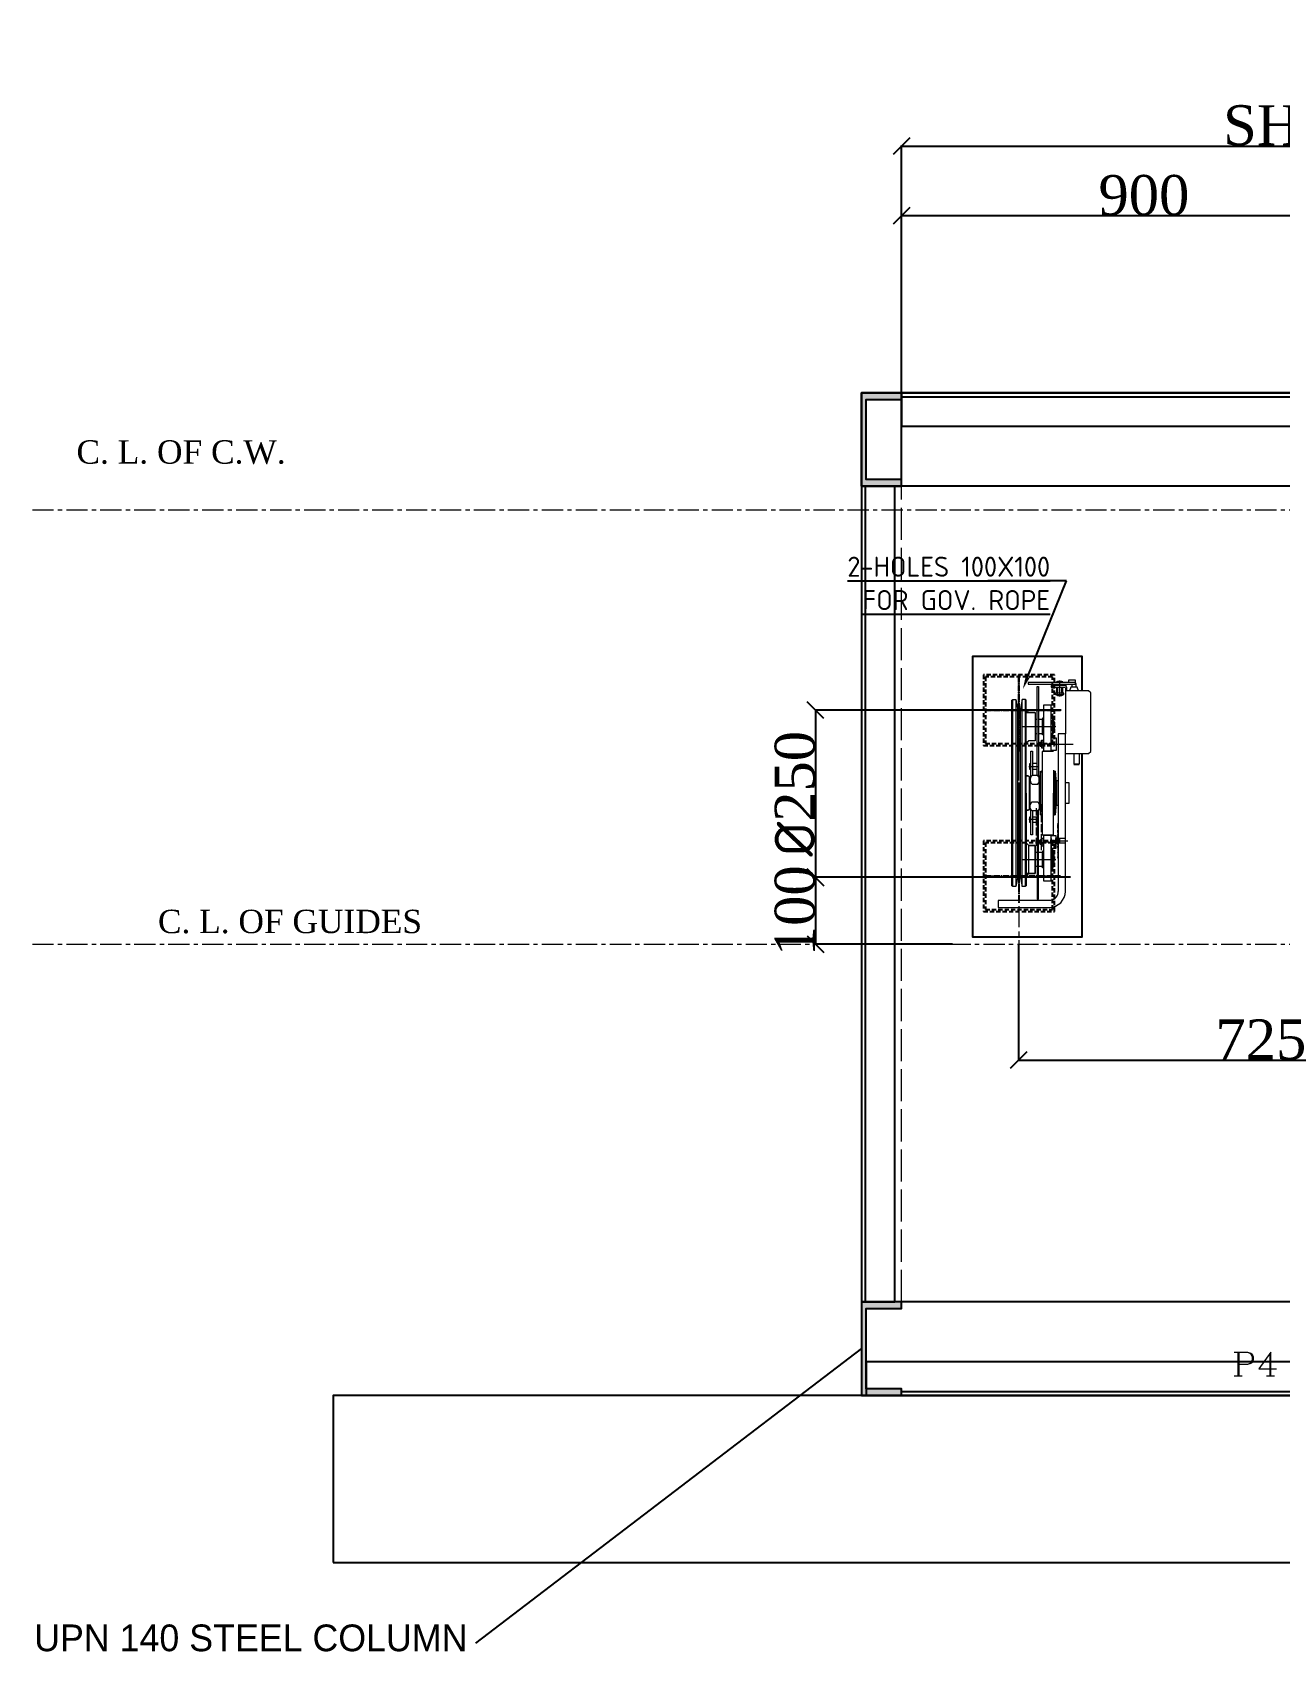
# Model space of a CAD drawing. Header units: millimetres. Extents: x -60342 to 1024385, y -25305 to 32879.
# Drawn here: x 16366 to 18231, y -2403 to 20 of the extents above; entities that cross this region are included whole.
import ezdxf
from ezdxf import colors
from ezdxf.entities.mleader import LeaderData, LeaderLine
from ezdxf.math import Vec2, Vec3

# ---------------------------------------------------------------- set-up
doc = ezdxf.new("R2010")
doc.units = ezdxf.units.MM
for name, pattern in [('$0$ACAD_ISO02W100', [15, 12, -3]), ('$0$CENTER', [50.8, 31.75, -6.35, 6.35, -6.35]), ('$0$DASHED', [19.05, 12.7, -6.35])]:
    doc.linetypes.add(name, pattern=pattern)
doc.layers.add('$0$CL', color=2, linetype='$0$CENTER', lineweight=0)
doc.layers.add('$0$DL', color=8, linetype='$0$ACAD_ISO02W100', lineweight=0)
for name, color, linetype in [('$0$DL2', 254, '$0$DASHED'), ('$0$PDF_0', 7, 'Continuous'), ('$0$PDF_PDF7_Geometry', 7, 'Continuous'), ('$0$Text', 6, 'Continuous'), ('Steel', 7, 'Continuous')]:
    doc.layers.add(name, color=color, linetype=linetype)
doc.styles.add('$0$nassar2', font='cent.shx', dxfattribs={"height": 60})
doc.styles.add('$0$top', font='cent.shx', dxfattribs={"height": 40})
doc.dimstyles.new('$0$Nassar2', dxfattribs={"dimtxt": 35, "dimasz": 25, "dimexe": 1.25, "dimexo": 0.625, "dimtad": 1, "dimtxsty": '$0$nassar2', "dimblk": '$0$_Oblique', "dimcen": 2.5, "dimadec": 0, "dimazin": 0, "dimtfac": 1, "dimtmove": 0, "dimatfit": 3, "dimldrblk": '$0$_Oblique', "dimfxl": 1, "dimarcsym": 0})

# ---------------------------------------------------------------- blocks, each defined once
blk = doc.blocks.new('$0$_Oblique')
at = {"color": 0, "linetype": 'ByBlock', "lineweight": -2}
blk.add_line((-0.5, -0.5), (0.5, 0.5), dxfattribs=at)
blk = doc.blocks.new('*D37')
at = {"color": 0, "lineweight": -2, "transparency": 16777216}
for p, q in [((17665.7, -455.1), (17665.7, -253.7)), ((18565.7, -254.9), (17665.7, -254.9)), ((18565.7, -348.8), (18565.7, -253.7))]:
    blk.add_line(p, q, dxfattribs=at)
at = {"layer": 'Defpoints', "color": 0, "transparency": 16777216}
for p in [(17665.7, -254.9), (18565.7, -349.4), (17665.7, -455.7)]:
    blk.add_point(p, dxfattribs=at)
at = {"color": 0, "lineweight": -2, "transparency": 16777216, "xscale": 25, "yscale": 25, "zscale": 25, "rotation": 180}
blk.add_blockref('$0$_Oblique', (17665.7, -254.9), dxfattribs=at)
at = {"color": 0, "lineweight": -2, "transparency": 16777216, "xscale": 25, "yscale": 25, "zscale": 25}
blk.add_blockref('$0$_Oblique', (18565.7, -254.9), dxfattribs=at)
at = {"color": 0, "transparency": 16777216, "insert": (18028.2, -224.3), "char_height": 60, "attachment_point": 5, "style": '$0$nassar2'}
blk.add_mtext('900', dxfattribs=at)
blk = doc.blocks.new('*D46')
at = {"color": 0, "lineweight": -2, "transparency": 16777216}
for p, q in [((17665.7, -658.8), (17665.7, -149.4)), ((17665.7, -150.6), (19465.7, -150.6)), ((19465.7, -658.8), (19465.7, -149.4))]:
    blk.add_line(p, q, dxfattribs=at)
at = {"layer": 'Defpoints', "color": 0, "transparency": 16777216}
for p in [(19465.7, -150.6), (17665.7, -659.4), (19465.7, -659.4)]:
    blk.add_point(p, dxfattribs=at)
at = {"color": 0, "lineweight": -2, "transparency": 16777216, "xscale": 25, "yscale": 25, "zscale": 25, "rotation": 180}
blk.add_blockref('$0$_Oblique', (17665.7, -150.6), dxfattribs=at)
at = {"color": 0, "lineweight": -2, "transparency": 16777216, "xscale": 25, "yscale": 25, "zscale": 25}
blk.add_blockref('$0$_Oblique', (19465.7, -150.6), dxfattribs=at)
at = {"color": 0, "transparency": 16777216, "insert": (18565.7, -120), "char_height": 60, "attachment_point": 5, "style": '$0$nassar2'}
blk.add_mtext('SHAFT WIDTH  1800', dxfattribs=at)
blk = doc.blocks.new('*D49')
at = {"color": 0, "lineweight": -2, "transparency": 16777216}
for p, q in [((17904.5, -994.4), (17535.9, -994.4)), ((17537.1, -994.4), (17537.1, -1244.4)), ((17918.2, -1244.4), (17535.9, -1244.4))]:
    blk.add_line(p, q, dxfattribs=at)
at = {"layer": 'Defpoints', "color": 0, "transparency": 16777216}
for p in [(17905.1, -994.4), (17537.1, -1244.4), (17918.8, -1244.4)]:
    blk.add_point(p, dxfattribs=at)
at = {"color": 0, "lineweight": -2, "transparency": 16777216, "xscale": 25, "yscale": 25, "zscale": 25}
for p, rotation in [((17537.1, -994.4), 90), ((17537.1, -1244.4), 270)]:
    blk.add_blockref('$0$_Oblique', p, dxfattribs=dict(at, rotation=rotation))
at = {"color": 0, "transparency": 16777216, "insert": (17506.5, -1119.4), "char_height": 60, "attachment_point": 5, "rotation": 90, "style": '$0$nassar2'}
blk.add_mtext('{\\fISOCPEUR|b0|i0|c0|p34;%%C}250', dxfattribs=at)
blk = doc.blocks.new('*D50')
at = {"color": 0, "lineweight": -2, "transparency": 16777216}
for p, q in [((17567.1, -1244.4), (17535.9, -1244.4)), ((17537.1, -1244.4), (17537.1, -1344.4)), ((17742.1, -1344.4), (17535.9, -1344.4))]:
    blk.add_line(p, q, dxfattribs=at)
at = {"layer": 'Defpoints', "color": 0, "transparency": 16777216}
for p in [(17567.7, -1244.4), (17537.1, -1344.4), (17742.7, -1344.4)]:
    blk.add_point(p, dxfattribs=at)
at = {"color": 0, "lineweight": -2, "transparency": 16777216, "xscale": 25, "yscale": 25, "zscale": 25}
for p, rotation in [((17537.1, -1244.4), 90), ((17537.1, -1344.4), 270)]:
    blk.add_blockref('$0$_Oblique', p, dxfattribs=dict(at, rotation=rotation))
at = {"color": 0, "transparency": 16777216, "insert": (17506.5, -1294.4), "char_height": 60, "attachment_point": 5, "rotation": 90, "style": '$0$nassar2'}
blk.add_mtext('100', dxfattribs=at)
blk = doc.blocks.new('*D81')
at = {"color": 0, "lineweight": -2, "transparency": 16777216}
for p, q in [((17840.7, -1345.1), (17840.7, -1519.3)), ((18565.7, -1345.1), (18565.7, -1519.3)), ((17840.7, -1518), (18565.7, -1518))]:
    blk.add_line(p, q, dxfattribs=at)
at = {"layer": 'Defpoints', "color": 0, "transparency": 16777216}
for p in [(17840.7, -1344.4), (18565.7, -1344.4), (18565.7, -1518)]:
    blk.add_point(p, dxfattribs=at)
at = {"color": 0, "lineweight": -2, "transparency": 16777216, "xscale": 25, "yscale": 25, "zscale": 25, "rotation": 180}
blk.add_blockref('$0$_Oblique', (17840.7, -1518), dxfattribs=at)
at = {"color": 0, "lineweight": -2, "transparency": 16777216, "xscale": 25, "yscale": 25, "zscale": 25}
blk.add_blockref('$0$_Oblique', (18565.7, -1518), dxfattribs=at)
at = {"color": 0, "transparency": 16777216, "insert": (18203.2, -1487.4), "char_height": 60, "attachment_point": 5, "style": '$0$nassar2'}
blk.add_mtext('725', dxfattribs=at)

msp = doc.modelspace()

# ---------------------------------------------------------------- hatches: boundary and pattern name
at = {"layer": 'Steel'}
for points in [[(17605.71, -659.443), (17665.71, -659.443), (17665.71, -649.443), (17612.71, -649.443), (17612.71, -529.443), (17665.71, -529.443), (17665.71, -519.443), (17605.71, -519.443)], [(17605.71, -2019.443), (17665.71, -2019.443), (17665.71, -2009.443), (17612.71, -2009.443), (17612.71, -1889.443), (17665.71, -1889.443), (17665.71, -1879.443), (17605.71, -1879.443)]]:
    msp.add_hatch(color=256, dxfattribs=at).paths.add_polyline_path(points, flags=0)

# ---------------------------------------------------------------- linework, layer by layer
at = {"layer": '$0$CL'}
for p, q in [((16365.844, -694.443), (19990.71, -694.443)), ((16365.844, -1344.443), (19990.71, -1344.443))]:
    msp.add_line(p, q, dxfattribs=at)
msp.add_lwpolyline([(17841.381, -1185.82), (17841.381, -1344.443)], dxfattribs=at)
at = {"layer": '$0$DL', "ltscale": 4}
msp.add_line((17665.71, -1879.443), (17665.71, -659.443), dxfattribs=at)
at = {"layer": '$0$DL', "transparency": 33554666}
for p, q in [((17874.531, -1134.808), (17874.531, -1204.011)), ((17867.611, -1197.091), (17867.611, -1140.81))]:
    msp.add_line(p, q, dxfattribs=at)
at = {"layer": '$0$DL2', "ltscale": 0.5}
for points in [[(17788.381, -1047.443), (17894.381, -1047.443), (17894.381, -941.443), (17788.381, -941.443)], [(17791.381, -1044.443), (17891.381, -1044.443), (17891.381, -944.443), (17791.381, -944.443)], [(17788.381, -1295.611), (17894.381, -1295.611), (17894.381, -1189.611), (17788.381, -1189.611)], [(17791.381, -1292.611), (17891.381, -1292.611), (17891.381, -1192.611), (17791.381, -1192.611)]]:
    msp.add_lwpolyline(points, close=True, dxfattribs=at)
at = {"layer": '$0$PDF_0', "lineweight": 25, "transparency": 33554666}
for points in [[(17841.381, -943.017), (17841.381, -941.458)], [(17841.381, -953.146), (17841.381, -944.575)], [(17841.381, -955.873), (17841.381, -954.705)], [(17841.381, -966.003), (17841.381, -957.432)], [(17841.381, -969.119), (17841.381, -967.561)], [(17841.381, -979.249), (17841.381, -970.288)], [(17841.381, -981.976), (17841.381, -980.417)], [(17841.381, -992.105), (17841.381, -983.534)], [(17800.084, -994.443), (17791.513, -994.443)], [(17803.201, -994.443), (17801.643, -994.443)], [(17813.33, -994.443), (17804.37, -994.443)], [(17816.057, -994.443), (17814.499, -994.443)], [(17826.187, -994.443), (17817.616, -994.443)], [(17828.914, -994.443), (17827.745, -994.443)], [(17839.043, -994.443), (17830.472, -994.443)], [(17842.16, -994.443), (17840.602, -994.443)], [(17841.381, -995.222), (17841.381, -993.664)], [(17841.381, -1005.351), (17841.381, -996.391)], [(17841.381, -1008.078), (17841.381, -1006.52)], [(17841.381, -1018.208), (17841.381, -1009.637)], [(17852.289, -994.443), (17843.718, -994.443)], [(17855.016, -994.443), (17853.848, -994.443)], [(17865.146, -994.443), (17856.575, -994.443)], [(17868.262, -994.443), (17866.704, -994.443)], [(17878.392, -994.443), (17869.431, -994.443)], [(17881.119, -994.443), (17879.561, -994.443)], [(17891.248, -994.443), (17882.677, -994.443)], [(17894.365, -994.443), (17892.807, -994.443)], [(17903.326, -994.443), (17895.534, -994.443)], [(17841.381, -1020.935), (17841.381, -1019.766)], [(17841.381, -1031.064), (17841.381, -1022.493)], [(17841.381, -1034.181), (17841.381, -1032.623)], [(17841.381, -1044.31), (17841.381, -1035.739)], [(17841.381, -1047.037), (17841.381, -1045.869)], [(17841.381, -1056.387), (17841.381, -1048.596)]]:
    msp.add_lwpolyline(points, close=True, dxfattribs=at)
for points in [[(17841.381, -1180.277), (17841.381, -1188.069)], [(17841.381, -1189.627), (17841.381, -1191.186)], [(17841.381, -1192.354), (17841.381, -1201.315)], [(17841.381, -1202.484), (17841.381, -1204.042)], [(17841.381, -1205.6), (17841.381, -1214.171)], [(17841.381, -1215.73), (17841.381, -1217.288)], [(17841.381, -1218.457), (17841.381, -1227.417)], [(17841.381, -1228.586), (17841.381, -1230.145)], [(17841.381, -1231.703), (17841.381, -1240.274)], [(17800.084, -1242.611), (17791.513, -1242.611)], [(17803.201, -1242.611), (17801.643, -1242.611)], [(17813.33, -1242.611), (17804.37, -1242.611)], [(17816.057, -1242.611), (17814.499, -1242.611)], [(17826.187, -1242.611), (17817.616, -1242.611)], [(17828.914, -1242.611), (17827.745, -1242.611)], [(17839.043, -1242.611), (17830.472, -1242.611)], [(17842.16, -1242.611), (17840.602, -1242.611)], [(17841.381, -1241.832), (17841.381, -1243.001)], [(17841.381, -1244.559), (17841.381, -1253.13)], [(17841.381, -1254.689), (17841.381, -1256.247)], [(17841.381, -1255.492), (17841.381, -1257.051)], [(17841.381, -1257.805), (17841.381, -1266.376)], [(17841.381, -1258.609), (17841.381, -1266.401)], [(17852.289, -1242.611), (17843.718, -1242.611)], [(17855.016, -1242.611), (17853.848, -1242.611)], [(17865.146, -1242.611), (17856.575, -1242.611)], [(17868.262, -1242.611), (17866.704, -1242.611)], [(17878.392, -1242.611), (17869.431, -1242.611)], [(17881.119, -1242.611), (17879.561, -1242.611)], [(17891.248, -1242.611), (17882.677, -1242.611)], [(17894.365, -1242.611), (17892.807, -1242.611)], [(17903.326, -1242.611), (17895.534, -1242.611)], [(17841.381, -1267.935), (17841.381, -1269.104)], [(17841.381, -1270.662), (17841.381, -1279.233)], [(17841.381, -1280.791), (17841.381, -1282.35)]]:
    msp.add_lwpolyline(points, dxfattribs=at)
for centre in [(17841.575, -994.248), (17841.575, -1242.417)]:
    msp.add_circle(centre, 1.753, dxfattribs=at)
at = {"layer": '$0$PDF_PDF7_Geometry', "lineweight": 9, "transparency": 33554666}
for points in [[(17925.922, -952.757), (17855.016, -952.757), (17855.016, -955.484), (17925.922, -955.484), (17925.922, -949.25), (17915.403, -949.25), (17915.403, -952.757)], [(17868.652, -1091.84), (17868.652, -958.99), (17870.6, -958.99), (17870.6, -1093.788)], [(17913.065, -965.223), (17913.065, -961.328), (17913.065, -960.548), (17912.676, -959.38), (17911.897, -958.6), (17911.117, -957.821), (17909.949, -957.432), (17908.78, -957.432), (17889.69, -957.432), (17889.69, -959.769), (17908.78, -959.769), (17909.949, -960.159), (17910.338, -960.548), (17910.728, -961.328), (17910.728, -1029.506), (17900.209, -1029.506), (17900.209, -1265.423)], [(17911.507, -955.484), (17911.507, -957.432), (17892.807, -957.432), (17892.807, -955.484)], [(17906.832, -952.757), (17906.832, -951.977), (17897.482, -951.977), (17897.482, -952.757)], [(17899.04, -951.977), (17899.04, -950.809), (17905.273, -950.809), (17905.273, -951.977)], [(17905.273, -968.34), (17905.273, -959.769), (17905.273, -973.015), (17899.04, -973.015), (17899.04, -959.769), (17899.04, -968.34)], [(17910.728, -1059.115), (17945.401, -1059.115), (17948.908, -1055.998), (17948.908, -968.34), (17945.401, -965.223), (17910.728, -965.223)], [(17930.597, -965.223), (17928.259, -959.769), (17918.909, -959.769), (17916.961, -965.223)], [(17920.468, -955.484), (17920.468, -959.769)], [(17925.922, -954.705), (17926.701, -954.705), (17925.922, -953.925)], [(17926.701, -959.769), (17926.701, -954.705)], [(17843.329, -1242.611), (17846.056, -1258.195), (17846.056, -1118.332), (17846.056, -978.47), (17843.329, -994.443), (17843.329, -1118.332), (17843.329, -1242.611), (17839.433, -1242.611), (17836.706, -1258.195), (17832.031, -1258.195), (17830.862, -1257.026), (17830.862, -1118.332), (17830.862, -979.638), (17832.031, -978.47), (17836.706, -978.47), (17839.433, -994.443), (17843.329, -994.443)], [(17832.031, -1258.195), (17832.031, -1118.332), (17832.031, -978.47)], [(17836.706, -978.47), (17836.706, -1118.332), (17836.706, -1258.195)], [(17850.731, -1244.17), (17856.185, -1238.716), (17851.9, -1243.001), (17851.9, -1118.332), (17851.9, -979.638), (17850.731, -978.47), (17846.056, -978.47)], [(17850.731, -978.47), (17850.731, -1118.332), (17850.731, -1258.195)], [(17897.482, -970.678), (17897.482, -971.457), (17906.832, -971.457), (17906.832, -970.678)], [(17839.433, -1242.611), (17839.433, -1118.332), (17839.433, -994.443)], [(17856.185, -997.949), (17851.9, -993.664), (17851.9, -996.78), (17851.9, -997.559), (17852.289, -997.949), (17853.068, -997.949), (17865.535, -997.949), (17865.535, -1040.025), (17856.185, -1040.025), (17851.9, -1043.921)], [(17868.652, -1008.468), (17865.535, -1008.468)], [(17878.002, -1006.52), (17876.444, -1006.52), (17876.444, -1018.987), (17876.444, -1008.468), (17870.6, -1008.468)], [(17889.69, -1006.52), (17891.248, -1006.52), (17891.248, -1018.987), (17891.248, -1026.779)], [(17891.248, -1026.389), (17891.248, -1028.727), (17892.807, -1028.727), (17892.807, -1007.689), (17891.248, -1007.689), (17891.248, -1011.195), (17891.248, -1018.987), (17891.248, -1031.454), (17889.69, -1031.454)], [(17892.807, -1011.195), (17892.807, -1011.195)], [(17868.652, -1029.506), (17865.535, -1029.506)], [(17878.002, -1031.454), (17876.444, -1031.454), (17876.444, -1018.987), (17876.444, -1029.506), (17870.6, -1029.506)], [(17875.275, -1047.817), (17874.885, -1045.869), (17874.885, -1043.921), (17875.275, -1042.362), (17874.885, -1041.193), (17874.885, -1040.414), (17875.275, -1039.246), (17877.613, -1039.246), (17878.002, -1040.414), (17878.002, -1041.193), (17877.613, -1042.362), (17875.275, -1042.362)], [(17874.885, -1040.804), (17874.885, -1049.375)], [(17878.002, -1040.804), (17878.002, -1049.375)], [(17889.69, -1050.544), (17889.69, -1040.804), (17889.69, -1029.506)], [(17889.69, -1035.739), (17897.092, -1035.739), (17897.092, -1054.44), (17889.69, -1054.44)], [(17892.807, -1026.389), (17892.807, -1026.389)], [(17910.728, -1265.429), (17910.728, -1029.506)], [(17859.302, -1093.788), (17859.302, -1055.608), (17861.639, -1055.608), (17861.639, -1091.84)], [(17872.158, -1042.752), (17873.327, -1041.973), (17874.885, -1041.973)], [(17872.158, -1047.037), (17872.158, -1042.752), (17872.158, -1047.037), (17873.327, -1048.206), (17873.327, -1041.973)], [(17874.885, -1048.206), (17873.327, -1048.206), (17874.885, -1048.206)], [(17877.613, -1047.817), (17875.275, -1047.817), (17874.885, -1048.985), (17874.885, -1049.764), (17875.275, -1050.933), (17877.613, -1050.933), (17878.002, -1049.764), (17878.002, -1048.985), (17877.613, -1047.817), (17878.002, -1045.869), (17878.002, -1043.921), (17877.613, -1042.362)], [(17892.807, -1055.998), (17876.054, -1055.998), (17876.054, -1118.332), (17876.054, -1180.667), (17892.807, -1180.667), (17892.807, -1118.332)], [(17923.195, -1059.115), (17923.195, -1075.088)], [(17931.376, -1059.115), (17931.376, -1075.088)], [(17859.302, -1082.88), (17857.744, -1082.88), (17857.744, -1074.309), (17859.302, -1074.309)], [(17868.652, -1074.309), (17861.639, -1074.309)], [(17868.652, -1082.88), (17861.639, -1082.88)], [(17871.769, -1133.916), (17873.327, -1151.058), (17873.327, -1118.332), (17873.327, -1085.607), (17871.769, -1102.749)], [(17873.327, -1085.607), (17875.665, -1085.996)], [(17876.054, -1084.048), (17875.665, -1084.048), (17875.665, -1118.332), (17875.665, -1152.616), (17876.054, -1152.616)], [(17892.807, -1084.048), (17892.807, -1118.332), (17892.807, -1152.616)], [(17892.807, -1150.668), (17895.534, -1151.058), (17895.534, -1118.332), (17895.534, -1085.607), (17897.092, -1102.749)], [(17895.534, -1085.607), (17892.807, -1085.996)], [(17851.9, -1092.619), (17855.016, -1092.619), (17851.9, -1092.619)], [(17858.133, -1107.813), (17856.964, -1107.813)], [(17858.133, -1138.201), (17858.133, -1118.332), (17858.133, -1098.463)], [(17871.769, -1098.463), (17871.769, -1118.332), (17871.769, -1138.201)], [(17876.054, -1102.749), (17876.054, -1107.813)], [(17900.209, -1118.332), (17900.209, -1100.022), (17900.209, -1118.332), (17900.209, -1136.643), (17900.209, -1100.022), (17897.092, -1100.022), (17897.092, -1118.332), (17897.092, -1136.643), (17900.209, -1136.643)], [(17910.728, -1102.749), (17915.792, -1102.749), (17915.792, -1118.332), (17915.792, -1133.916), (17910.728, -1133.916)], [(17851.9, -1118.332), (17851.9, -1257.026), (17850.731, -1258.195), (17846.056, -1258.195)], [(17858.133, -1128.851), (17856.964, -1128.851)], [(17876.054, -1133.916), (17876.054, -1128.851)], [(17897.092, -1133.916), (17895.534, -1151.058)], [(17851.9, -1144.045), (17855.016, -1144.045), (17851.9, -1144.045)], [(17859.302, -1162.356), (17857.744, -1162.356), (17857.744, -1153.785), (17859.302, -1153.785)], [(17861.639, -1144.824), (17861.639, -1181.056), (17859.302, -1181.056), (17859.302, -1142.876)], [(17861.639, -1153.785), (17868.652, -1153.785)], [(17868.652, -1162.356), (17861.639, -1162.356)], [(17868.652, -1144.824), (17868.652, -1277.285), (17870.6, -1277.285), (17870.6, -1142.876)], [(17873.327, -1151.058), (17875.665, -1150.668)], [(17910.728, -1193.523), (17900.209, -1193.523), (17900.209, -1189.627), (17900.209, -1163.525), (17899.43, -1163.525), (17899.43, -1215.73), (17900.209, -1215.73), (17900.209, -1189.627), (17900.209, -1185.731), (17910.728, -1185.731), (17910.728, -1151.837)], [(17889.69, -1200.925), (17897.092, -1200.925), (17897.092, -1182.225), (17889.69, -1182.225)], [(17889.69, -1186.511), (17889.69, -1195.861), (17889.69, -1207.159)], [(17899.43, -1194.302), (17899.43, -1184.952)], [(17902.157, -1185.731), (17902.157, -1186.511), (17902.157, -1193.523)], [(17851.9, -1192.744), (17856.185, -1196.64), (17851.9, -1192.744)], [(17856.185, -1238.716), (17856.185, -1196.64)], [(17865.535, -1196.64), (17856.185, -1196.64), (17865.535, -1196.64)], [(17865.535, -1238.716), (17865.535, -1196.64), (17865.535, -1238.716)], [(17868.652, -1207.159), (17865.535, -1207.159)], [(17878.002, -1205.211), (17876.444, -1205.211), (17876.444, -1217.678), (17876.444, -1207.159), (17870.6, -1207.159)], [(17872.158, -1193.913), (17873.327, -1194.692), (17873.327, -1188.458), (17872.158, -1189.627)], [(17872.158, -1189.627), (17872.158, -1193.913), (17872.158, -1189.627)], [(17874.885, -1188.458), (17873.327, -1188.458), (17874.885, -1188.458)], [(17873.327, -1194.692), (17874.885, -1194.692)], [(17874.885, -1195.861), (17874.885, -1187.29)], [(17877.613, -1188.848), (17878.002, -1190.796), (17878.002, -1192.744), (17877.613, -1194.692), (17875.275, -1194.692), (17874.885, -1192.744), (17874.885, -1190.796), (17875.275, -1188.848)], [(17875.275, -1194.692), (17874.885, -1195.471), (17874.885, -1196.64), (17875.275, -1197.419), (17877.613, -1197.419), (17878.002, -1196.64), (17878.002, -1195.471), (17877.613, -1194.692)], [(17878.002, -1187.29), (17878.002, -1195.861)], [(17889.69, -1205.211), (17891.248, -1205.211), (17891.248, -1217.678), (17891.248, -1230.145), (17889.69, -1230.145)], [(17891.248, -1210.276), (17891.248, -1207.938), (17892.807, -1207.938), (17892.807, -1228.976), (17891.248, -1228.976), (17891.248, -1225.08)], [(17891.248, -1225.47), (17891.248, -1217.678), (17891.248, -1209.886)], [(17892.807, -1210.276), (17892.807, -1210.276)], [(17868.652, -1228.197), (17865.535, -1228.197)], [(17878.002, -1230.145), (17876.444, -1230.145), (17876.444, -1217.678), (17876.444, -1228.197), (17870.6, -1228.197)], [(17892.807, -1225.08), (17892.807, -1225.08)], [(17851.9, -1243.001), (17851.9, -1239.884), (17851.9, -1239.105), (17852.289, -1238.716), (17853.068, -1238.716), (17852.289, -1238.716), (17851.9, -1239.105), (17851.9, -1239.884)], [(17853.068, -1238.716), (17865.535, -1238.716), (17853.068, -1238.716)], [(17888.521, -1278.868), (17886.573, -1279.257), (17810.214, -1279.257), (17810.214, -1289.387), (17886.573, -1289.387)]]:
    msp.add_lwpolyline(points, dxfattribs=at)
at = {"layer": '$0$PDF_PDF7_Geometry', "lineweight": 5, "transparency": 33554666}
for points in [[(17897.871, -969.509), (17897.871, -959.38)], [(17902.157, -950.029), (17902.157, -973.794)], [(17906.442, -959.38), (17906.442, -969.509)], [(17841.381, -1099.632), (17841.381, -976.522)], [(17846.445, -1018.987), (17896.703, -1018.987)], [(17879.561, -1045.089), (17870.21, -1045.089)], [(17874.885, -1042.752), (17872.548, -1042.752)], [(17872.548, -1047.427), (17874.885, -1047.427)], [(17886.184, -1045.089), (17882.677, -1045.089)], [(17889.3, -1045.089), (17898.65, -1045.089)], [(17899.04, -1045.089), (17922.415, -1045.089)], [(17856.185, -1078.594), (17869.821, -1078.594)], [(17841.381, -1102.749), (17841.381, -1118.332), (17841.381, -1260.143)], [(17869.821, -1158.07), (17856.185, -1158.07)], [(17895.923, -1186.121), (17896.313, -1186.121), (17895.923, -1186.121), (17895.923, -1186.511), (17895.923, -1189.238), (17897.482, -1189.238), (17897.482, -1190.017), (17895.923, -1190.017), (17895.923, -1192.744), (17895.923, -1193.134), (17896.313, -1193.134), (17898.65, -1193.523), (17898.65, -1186.121), (17896.313, -1186.121)], [(17899.43, -1184.952), (17898.65, -1184.952), (17898.65, -1194.302), (17899.43, -1194.302)], [(17899.819, -1189.627), (17899.43, -1190.017), (17899.819, -1189.627), (17900.209, -1189.238), (17899.43, -1189.627), (17900.209, -1188.848), (17899.43, -1189.238), (17900.209, -1188.458), (17899.43, -1188.848), (17900.209, -1188.069), (17899.43, -1188.458), (17900.209, -1187.679), (17899.43, -1188.069), (17900.209, -1187.29), (17899.43, -1187.679), (17900.209, -1186.9), (17899.43, -1187.29), (17900.209, -1186.511), (17899.43, -1186.9), (17900.209, -1186.121), (17899.43, -1186.511), (17900.209, -1186.121), (17900.209, -1185.731), (17899.43, -1186.121), (17900.209, -1185.731), (17900.209, -1185.342), (17899.43, -1186.121), (17899.43, -1185.731), (17900.209, -1185.342), (17900.209, -1184.952), (17899.43, -1185.731), (17899.43, -1185.342), (17900.209, -1184.952), (17900.209, -1184.563), (17899.43, -1185.342), (17899.43, -1184.952), (17900.209, -1184.563), (17900.209, -1184.173), (17899.43, -1184.952), (17899.43, -1184.563), (17900.209, -1184.173), (17900.209, -1183.783), (17899.43, -1184.563), (17899.43, -1184.173), (17900.209, -1183.783), (17900.209, -1183.394), (17899.43, -1184.173), (17899.43, -1183.783), (17900.209, -1183.394), (17899.43, -1183.783), (17899.43, -1183.394), (17900.209, -1183.004), (17899.43, -1183.394), (17900.209, -1182.615), (17899.43, -1183.004), (17900.209, -1182.225), (17899.43, -1182.615), (17900.209, -1181.835), (17899.43, -1182.225), (17900.209, -1181.446), (17899.43, -1181.835), (17900.209, -1181.056), (17899.43, -1181.446), (17900.209, -1180.667), (17899.43, -1181.056), (17900.209, -1180.277), (17899.43, -1180.667), (17900.209, -1179.887), (17899.43, -1180.277), (17900.209, -1179.498), (17899.43, -1179.887), (17900.209, -1179.498), (17900.209, -1179.108), (17899.43, -1179.498), (17900.209, -1179.108), (17900.209, -1178.719), (17899.43, -1179.498), (17899.43, -1179.108), (17900.209, -1178.719), (17900.209, -1178.329), (17899.43, -1178.719), (17900.209, -1178.329), (17900.209, -1177.94), (17899.43, -1178.329), (17900.209, -1177.94), (17900.209, -1177.55), (17899.43, -1177.94), (17900.209, -1177.55), (17900.209, -1177.16), (17899.43, -1177.55), (17900.209, -1177.16), (17900.209, -1176.771), (17899.43, -1177.55), (17899.43, -1177.16), (17900.209, -1176.771), (17900.209, -1176.381), (17899.43, -1177.16), (17899.43, -1176.771), (17900.209, -1176.381), (17900.209, -1175.992), (17899.43, -1176.771), (17899.43, -1176.381), (17900.209, -1175.992), (17900.209, -1175.602), (17899.43, -1176.381), (17899.43, -1175.992), (17900.209, -1175.602), (17899.43, -1175.992), (17899.43, -1175.602), (17900.209, -1175.212), (17899.43, -1175.602), (17899.43, -1175.212), (17900.209, -1174.823), (17899.43, -1175.212), (17899.43, -1174.823), (17900.209, -1174.433), (17899.43, -1174.823), (17899.43, -1174.433), (17900.209, -1174.044), (17899.43, -1174.433), (17899.43, -1174.044), (17900.209, -1173.654), (17899.43, -1174.044), (17900.209, -1173.264), (17899.43, -1173.654), (17900.209, -1172.875), (17899.43, -1173.264), (17900.209, -1172.875), (17900.209, -1172.485), (17899.43, -1172.875), (17900.209, -1172.485), (17900.209, -1172.096), (17899.43, -1172.485), (17900.209, -1172.096), (17900.209, -1171.706), (17899.43, -1172.096), (17900.209, -1171.706), (17900.209, -1171.317), (17899.43, -1171.706), (17900.209, -1171.317), (17900.209, -1170.927), (17899.43, -1171.317), (17900.209, -1170.927), (17900.209, -1170.537), (17899.43, -1170.927), (17900.209, -1170.537), (17900.209, -1170.148), (17899.43, -1170.927), (17899.43, -1170.537), (17900.209, -1170.148), (17900.209, -1169.758), (17899.43, -1170.537), (17899.43, -1170.148), (17900.209, -1169.758), (17900.209, -1169.369), (17899.43, -1170.148), (17899.43, -1169.758), (17900.209, -1169.369), (17900.209, -1168.979), (17899.43, -1169.758), (17899.43, -1169.369), (17900.209, -1168.979), (17899.43, -1169.369), (17899.43, -1168.979), (17900.209, -1168.589), (17899.43, -1168.979), (17899.43, -1168.589), (17900.209, -1168.2), (17899.43, -1168.589), (17899.43, -1168.2), (17900.209, -1167.81), (17900.209, -1167.421), (17899.43, -1168.2), (17899.43, -1167.81), (17900.209, -1167.421), (17900.209, -1167.031), (17899.43, -1167.81), (17899.43, -1167.421), (17900.209, -1167.031), (17900.209, -1166.641), (17899.43, -1167.421), (17899.43, -1167.031), (17900.209, -1166.641), (17899.43, -1167.031), (17900.209, -1166.252), (17899.43, -1166.641), (17900.209, -1165.862), (17899.43, -1166.252), (17900.209, -1165.473), (17899.43, -1165.862), (17900.209, -1165.083), (17899.43, -1165.473), (17900.209, -1164.693), (17899.43, -1165.083), (17900.209, -1164.304), (17899.43, -1164.693), (17900.209, -1163.914), (17899.43, -1164.304), (17900.209, -1163.525), (17899.43, -1163.914), (17899.819, -1163.525), (17899.43, -1163.525)], [(17879.561, -1191.575), (17870.21, -1191.575)], [(17872.548, -1189.238), (17874.885, -1189.238)], [(17874.885, -1193.913), (17872.548, -1193.913)], [(17886.184, -1191.575), (17882.677, -1191.575)], [(17888.911, -1189.627), (17914.234, -1189.627)], [(17889.3, -1191.575), (17898.65, -1191.575)], [(17899.43, -1189.627), (17895.144, -1189.627)], [(17899.43, -1190.017), (17899.819, -1189.627), (17900.209, -1189.627), (17899.43, -1190.017), (17899.43, -1190.406), (17900.209, -1190.017), (17899.43, -1190.406), (17899.43, -1190.796), (17900.209, -1190.017), (17900.209, -1190.406), (17899.43, -1190.796), (17899.43, -1191.186), (17900.209, -1190.406), (17900.209, -1190.796), (17899.43, -1191.186), (17899.43, -1191.575), (17900.209, -1190.796), (17900.209, -1191.186), (17899.43, -1191.575), (17899.43, -1191.965), (17900.209, -1191.186), (17900.209, -1191.575), (17899.43, -1191.965), (17899.43, -1192.354), (17900.209, -1191.575), (17900.209, -1191.965), (17899.43, -1192.354), (17899.43, -1192.744), (17900.209, -1191.965), (17900.209, -1192.354), (17899.43, -1192.744), (17899.43, -1193.134), (17900.209, -1192.354), (17900.209, -1192.744), (17899.43, -1193.134), (17899.43, -1193.523), (17900.209, -1192.744), (17900.209, -1193.134), (17899.43, -1193.523), (17899.43, -1193.913), (17900.209, -1193.134), (17900.209, -1193.523), (17899.43, -1193.913), (17900.209, -1193.523), (17900.209, -1193.913), (17899.43, -1194.302), (17900.209, -1193.913), (17899.43, -1194.692), (17900.209, -1194.302), (17899.43, -1195.081), (17900.209, -1194.692), (17899.43, -1195.471), (17900.209, -1195.081), (17899.43, -1195.861), (17900.209, -1195.471), (17899.43, -1196.25), (17900.209, -1195.861), (17899.43, -1196.64), (17900.209, -1196.25), (17899.43, -1196.64), (17899.43, -1197.029), (17900.209, -1196.64), (17899.43, -1197.029), (17899.43, -1197.419), (17900.209, -1196.64), (17900.209, -1197.029), (17899.43, -1197.419), (17899.43, -1197.809), (17900.209, -1197.029), (17900.209, -1197.419), (17899.43, -1197.809), (17899.43, -1198.198), (17900.209, -1197.419), (17900.209, -1197.809), (17899.43, -1198.198), (17899.43, -1198.588), (17900.209, -1197.809), (17900.209, -1198.198), (17899.43, -1198.588), (17899.43, -1198.977), (17900.209, -1198.198), (17900.209, -1198.588), (17899.43, -1198.977), (17899.43, -1199.367), (17900.209, -1198.588), (17900.209, -1198.977), (17899.43, -1199.367), (17899.43, -1199.757), (17900.209, -1198.977), (17900.209, -1199.367), (17899.43, -1199.757), (17899.43, -1200.146), (17900.209, -1199.367), (17900.209, -1199.757), (17899.43, -1200.146), (17899.43, -1200.536), (17900.209, -1199.757), (17900.209, -1200.146), (17899.43, -1200.536), (17900.209, -1200.146), (17900.209, -1200.536), (17899.43, -1200.925), (17900.209, -1200.536), (17900.209, -1200.925), (17899.43, -1201.315), (17900.209, -1200.925), (17900.209, -1201.315), (17899.43, -1201.705), (17900.209, -1201.315), (17900.209, -1201.705), (17899.43, -1202.094), (17900.209, -1201.705), (17900.209, -1202.094), (17899.43, -1202.484), (17900.209, -1202.094), (17900.209, -1202.484), (17899.43, -1202.873), (17900.209, -1202.484), (17899.43, -1203.263), (17900.209, -1202.873), (17899.43, -1203.652), (17900.209, -1203.263), (17899.43, -1204.042), (17900.209, -1203.652), (17899.43, -1204.432), (17900.209, -1204.042), (17899.43, -1204.432), (17899.43, -1204.821), (17900.209, -1204.432), (17899.43, -1204.821), (17899.43, -1205.211), (17900.209, -1204.821), (17899.43, -1205.211), (17899.43, -1205.6), (17900.209, -1205.211), (17899.43, -1205.6), (17899.43, -1205.99), (17900.209, -1205.211), (17900.209, -1205.6), (17899.43, -1205.99), (17899.43, -1206.38), (17900.209, -1205.6), (17900.209, -1205.99), (17899.43, -1206.38), (17899.43, -1206.769), (17900.209, -1205.99), (17900.209, -1206.38), (17899.43, -1206.769), (17899.43, -1207.159), (17900.209, -1206.38), (17900.209, -1206.769), (17899.43, -1207.159), (17900.209, -1206.769), (17900.209, -1207.159), (17899.43, -1207.548), (17900.209, -1207.159), (17900.209, -1207.548), (17899.43, -1207.938), (17900.209, -1207.548), (17900.209, -1207.938), (17899.43, -1208.328), (17900.209, -1207.938), (17900.209, -1208.328), (17899.43, -1208.717), (17900.209, -1208.328), (17900.209, -1208.717), (17899.43, -1209.107), (17900.209, -1208.717), (17900.209, -1209.107), (17899.43, -1209.496), (17900.209, -1209.107), (17899.43, -1209.886), (17900.209, -1209.496), (17899.43, -1210.276), (17900.209, -1209.886), (17899.43, -1210.665), (17900.209, -1210.276), (17899.43, -1211.055), (17900.209, -1210.665), (17899.43, -1211.444), (17900.209, -1211.055), (17899.43, -1211.834), (17900.209, -1211.444), (17899.43, -1212.223), (17900.209, -1211.834), (17899.43, -1212.613), (17900.209, -1212.223), (17899.43, -1213.003), (17900.209, -1212.613), (17899.43, -1213.003), (17899.43, -1213.392), (17900.209, -1213.003), (17899.43, -1213.392), (17899.43, -1213.782), (17900.209, -1213.003), (17900.209, -1213.392), (17899.43, -1213.782), (17899.43, -1214.171), (17900.209, -1213.392), (17900.209, -1213.782), (17899.43, -1214.171), (17899.43, -1214.561), (17900.209, -1213.782), (17900.209, -1214.171), (17899.43, -1214.561), (17899.43, -1214.951), (17900.209, -1214.171), (17900.209, -1214.561), (17899.43, -1214.951), (17899.43, -1215.34), (17900.209, -1214.561), (17900.209, -1214.951), (17899.43, -1215.34), (17899.43, -1215.73), (17900.209, -1214.951), (17900.209, -1215.34), (17899.43, -1215.73), (17899.819, -1215.73), (17900.209, -1215.34), (17900.209, -1215.73), (17899.819, -1215.73), (17900.209, -1215.73)], [(17846.445, -1217.678), (17896.703, -1217.678)]]:
    msp.add_lwpolyline(points, dxfattribs=at)
at = {"layer": '$0$PDF_PDF7_Geometry', "lineweight": 9, "transparency": 33554666}
for points in [[(17889.69, -987.04), (17878.002, -987.04), (17878.002, -1055.219), (17889.69, -1055.219)], [(17908.39, -969.119), (17895.923, -969.119), (17895.923, -970.678), (17908.39, -970.678)], [(17892.807, -1026.779), (17892.807, -1018.987), (17892.807, -1011.195), (17893.975, -1011.195), (17893.975, -1018.987), (17893.975, -1026.779)], [(17855.016, -1092.619), (17855.796, -1093.009), (17856.575, -1093.399), (17856.964, -1094.178), (17856.964, -1094.957), (17856.964, -1094.178), (17856.575, -1093.399), (17855.796, -1093.009)], [(17856.964, -1118.332), (17856.964, -1094.957), (17856.964, -1141.708)], [(17869.431, -1091.84), (17860.86, -1091.84), (17859.691, -1093.399), (17858.523, -1095.346), (17858.133, -1097.294), (17858.133, -1099.242), (17858.523, -1101.58), (17859.691, -1103.528), (17860.86, -1105.086), (17869.431, -1105.086), (17870.6, -1103.528), (17871.379, -1101.58), (17871.769, -1099.242), (17871.769, -1097.294), (17871.379, -1095.346), (17870.6, -1093.399)], [(17860.86, -1144.824), (17859.691, -1143.266), (17858.523, -1141.318), (17858.133, -1139.37), (17858.133, -1137.422), (17858.523, -1135.085), (17859.691, -1133.526), (17860.86, -1131.578), (17869.431, -1131.578), (17870.6, -1133.526), (17871.379, -1135.085), (17871.769, -1137.422), (17871.769, -1139.37), (17871.379, -1141.318), (17870.6, -1143.266), (17869.431, -1144.824)], [(17856.964, -1141.708), (17856.964, -1142.487), (17856.575, -1143.266), (17855.796, -1143.656), (17855.016, -1144.045), (17855.796, -1143.656), (17856.575, -1143.266), (17856.964, -1142.487)], [(17877.613, -1188.848), (17875.275, -1188.848), (17874.885, -1187.679), (17874.885, -1186.9), (17875.275, -1185.731), (17877.613, -1185.731), (17878.002, -1186.9), (17878.002, -1187.679)], [(17889.69, -1181.835), (17878.002, -1181.835), (17878.002, -1249.624), (17889.69, -1249.624)], [(17893.975, -1225.47), (17893.975, -1217.678), (17893.975, -1209.886), (17892.807, -1209.886), (17892.807, -1217.678), (17892.807, -1225.47)]]:
    msp.add_lwpolyline(points, close=True, dxfattribs=at)
for radius, start, end in [(23.96, 270.005008, 359.994992), (13.441, 278.878478, 0.015871)]:
    msp.add_arc((17886.768, -1265.427), radius, start, end, dxfattribs=at)
at = {"color": 18, "true_color": 0x000000, "transparency": 33554666}
msp.add_line((17923.195, -1075.088), (17931.376, -1075.088), dxfattribs=at)
for points in [[(17605.71, -519.443), (19518.71, -519.443), (19518.71, -659.443), (17605.71, -659.443)], [(17605.71, -2019.443), (19518.71, -2019.443), (19518.71, -1879.443), (17605.71, -1879.443)], [(16815.71, -2269.443), (20315.71, -2269.443), (20315.71, -2019.443), (16815.71, -2019.443)]]:
    msp.add_lwpolyline(points, close=True)
at = {"ltscale": 4}
msp.add_lwpolyline([(17935.358, -1059.115), (17935.358, -1334.029), (17772.265, -1334.029), (17772.265, -913.328), (17935.358, -913.328), (17935.358, -965.223)], dxfattribs=at)
at = {"color": 7, "linetype": 'Continuous', "lineweight": 20, "true_color": 0x000007}
for points in [[(18163.258, -1954.756), (18183.272, -1954.756), (18188.012, -1956.336), (18190.119, -1957.916), (18191.699, -1961.603), (18191.699, -1966.343), (18190.119, -1970.03), (18188.012, -1971.61), (18183.272, -1973.19), (18170.105, -1973.19)], [(18168.525, -1954.756), (18168.525, -1990.044), (18168.525, -1990.044)], [(18170.105, -1954.756), (18170.105, -1990.044), (18170.105, -1990.044)], [(18183.272, -1954.756), (18186.432, -1956.336), (18188.012, -1957.916), (18190.119, -1961.603), (18190.119, -1966.343), (18188.012, -1970.03), (18186.432, -1971.61), (18183.272, -1973.19)], [(18218.033, -1990.044), (18218.033, -1954.756), (18200.126, -1979.51), (18226.46, -1979.51)], [(18216.453, -1957.916), (18216.453, -1990.044), (18216.453, -1990.044)], [(18163.258, -1990.044), (18175.372, -1990.044), (18175.372, -1990.044)], [(18211.713, -1990.044), (18223.3, -1990.044), (18223.3, -1990.044)]]:
    msp.add_lwpolyline(points, dxfattribs=at)
at = {"color": 7, "linetype": 'Continuous', "lineweight": 20}
for points in [[(18184.325, -1955.283), (18184.457, -1955.151)], [(18168.525, -1971.083), (18170.105, -1969.503)]]:
    msp.add_lwpolyline(points, dxfattribs=at)
at = {"layer": 'Steel'}
for p, q in [((17665.71, -525.443), (19465.71, -525.443)), ((17611.71, -1879.443), (17611.71, -659.443)), ((17605.71, -1949.443), (17028.515, -2389.896)), ((17665.71, -2013.443), (19465.71, -2013.443))]:
    msp.add_line(p, q, dxfattribs=at)
for points in [[(17605.71, -659.443), (17665.71, -659.443), (17665.71, -649.443), (17612.71, -649.443), (17612.71, -529.443), (17665.71, -529.443), (17665.71, -519.443), (17605.71, -519.443)], [(17665.71, -569.443), (19465.71, -569.443), (19465.71, -519.443), (17665.71, -519.443)], [(17605.71, -1879.443), (17655.71, -1879.443), (17655.71, -659.443), (17605.71, -659.443)], [(17605.71, -2019.443), (17665.71, -2019.443), (17665.71, -2009.443), (17612.71, -2009.443), (17612.71, -1889.443), (17665.71, -1889.443), (17665.71, -1879.443), (17605.71, -1879.443)], [(17612.71, -2019.443), (19518.71, -2019.443), (19518.71, -1969.443), (17612.71, -1969.443)]]:
    msp.add_lwpolyline(points, close=True, dxfattribs=at)

# ---------------------------------------------------------------- texts
at = {"layer": '$0$Text', "char_height": 35, "attachment_point": 1, "style": '$0$top'}
for s, insert in [('{\\Fcent|c0;C. L. OF C.W.}', (16431.805, -590.596)), ('C. L. OF GUIDES', (16553.58, -1292.897))]:
    msp.add_mtext_dynamic_manual_height_columns(s, width=812.66208, gutter_width=175, heights=[0], dxfattribs=dict(at, insert=insert))
at = {"insert": (17887.957, -764.686), "char_height": 30, "attachment_point": 3}
msp.add_mtext_dynamic_manual_height_columns('{\\Fdin|c0;\\L2-HOLES 100X100\\PFOR GOV. ROPE}', width=659.17336, gutter_width=1, heights=[0], dxfattribs=at)
at = {"layer": 'Steel', "insert": (17016.515, -2402.706), "char_height": 40, "attachment_point": 9}
msp.add_mtext('UPN 140 STEEL COLUMN', dxfattribs=at)

# ---------------------------------------------------------------- dimensions: what is measured, and where the dimension line sits
dim = msp.add_linear_dim(base=(19465.71, -150.625), p1=(17665.71, -659.443), p2=(19465.71, -659.443), text='SHAFT WIDTH  <>', dimstyle='$0$Nassar2')
dim.commit()
dim.dimension.update_dxf_attribs({"geometry": '*D46', "text_midpoint": (18565.71, -150.625), "dimtype": 160})
dim = msp.add_linear_dim(base=(17665.71, -254.909), p1=(18565.708, -349.408), p2=(17665.71, -455.74), dimstyle='$0$Nassar2')
dim.commit()
dim.dimension.update_dxf_attribs({"geometry": '*D37', "text_midpoint": (18028.209, -254.909), "dimtype": 160})
dim = msp.add_linear_dim(base=(17537.112, -1244.443), p1=(17905.115, -994.443), p2=(17918.843, -1244.443), angle=90, text='{\\fISOCPEUR|b0|i0|c0|p34;%%C}<>', dimstyle='$0$Nassar2')
dim.commit()
dim.dimension.update_dxf_attribs({"geometry": '*D49', "text_midpoint": (17537.112, -1119.443), "dimtype": 160})
dim = msp.add_linear_dim(base=(17537.112, -1344.443), p1=(17567.737, -1244.443), p2=(17742.737, -1344.443), angle=90, dimstyle='$0$Nassar2')
dim.commit()
dim.dimension.update_dxf_attribs({"geometry": '*D50', "text_midpoint": (17537.112, -1294.443), "dimtype": 160})
dim = msp.add_linear_dim(base=(18565.71, -1518.031), p1=(17840.711, -1344.443), p2=(18565.71, -1344.443), dimstyle='$0$Nassar2')
dim.commit()
dim.dimension.update_dxf_attribs({"geometry": '*D81', "text_midpoint": (18203.211, -1487.406)})

# ---------------------------------------------------------------- leaders
ml = msp.add_multileader_mtext('Standard')
ml.set_content('', color=256, style='$0$nassar2')
ml.set_leader_properties()
ml.build(insert=Vec2(0, 0))
ml.multileader.update_dxf_attribs({"text_left_attachment_type": 6, "text_right_attachment_type": 6, "arrow_head_size": 19.409})
ctx = ml.context
ctx.base_point, ctx.char_height, ctx.arrow_head_size, ctx.landing_gap_size, ctx.plane_origin = Vec3(17794.763, -800.716), 60, 19.409, 0.09, Vec3(18262.777, -1268.255)
ctx.left_attachment, ctx.right_attachment, ctx.text_align_type = 6, 6, 2
notes = []
notes.append((ctx, [(1, (1, 1, 0), (17912.255, -800.716), (-1, 0), 117.312, [(0, [(17847.091, -962.839)], 0, [])])]))
ctx.mtext.insert, ctx.mtext.alignment, ctx.mtext.flow_direction = Vec3(17794.853, -740.716), 3, 5
for ctx, leaders in notes:
    for number, flags, end, landing, length, lines in leaders:
        leader = LeaderData()
        leader.index, (leader.has_last_leader_line, leader.has_dogleg_vector, leader.attachment_direction) = number, flags
        leader.last_leader_point, leader.dogleg_vector, leader.dogleg_length = Vec3(end), Vec3(landing), length
        for number, points, colour, breaks in lines:
            line = LeaderLine()
            line.index, line.vertices, line.color, line.breaks = number, Vec3.list(points), colors.encode_raw_color(colour), breaks
            leader.lines.append(line)
        ctx.leaders.append(leader)

doc.saveas('drawing.dxf')
